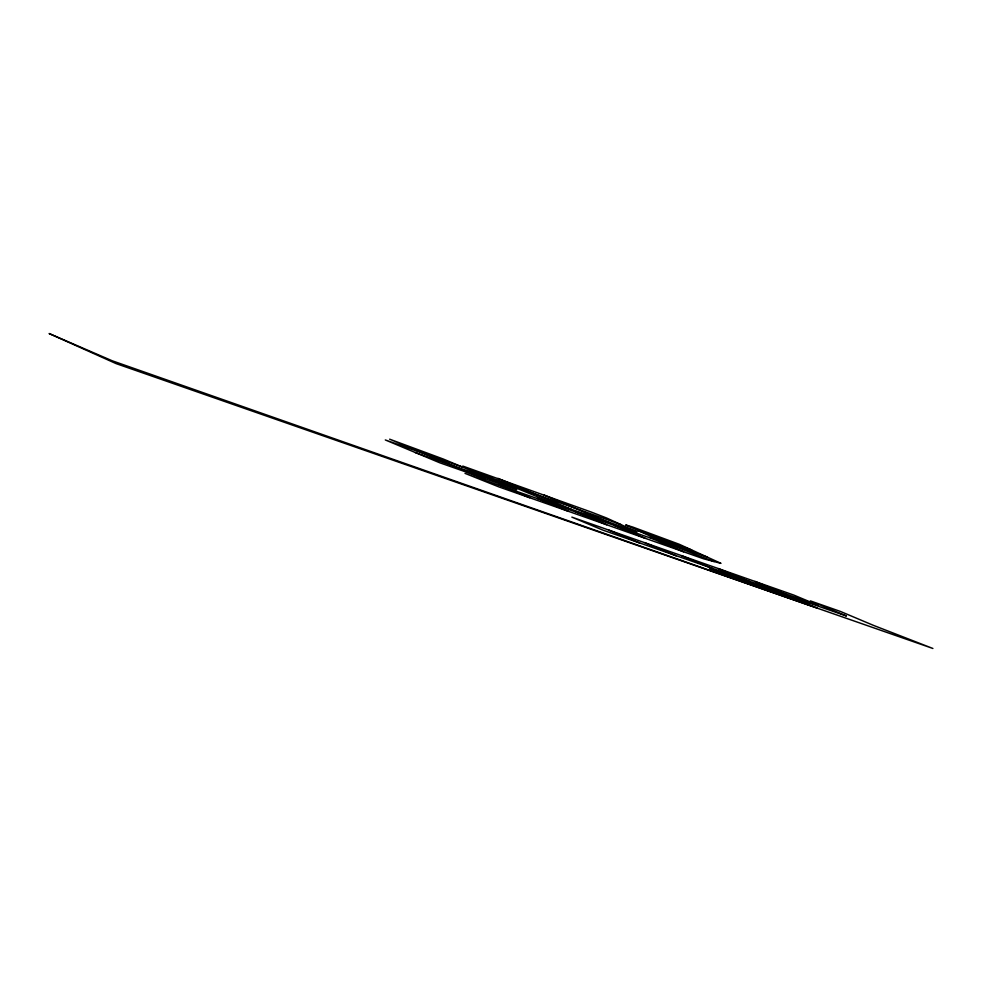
<?xml version="1.0" encoding="UTF-8"?>
<svg xmlns="http://www.w3.org/2000/svg" width="982" height="982" viewBox="0 0 982 982"><rect width="100%" height="100%" fill="white"/><g stroke="black" fill="none" stroke-linecap="round" stroke-linejoin="round"><path stroke-width="1.47" d="M714.135 561.569L703.701 558.832L498.942 486.925L465.002 473.361L647.273 536.933L658.713 540.002L625.694 524.916L632.629 527.015L679.311 544.298L720.972 563.361L714.135 561.569L655.657 539.179M462.141 466.941L385.3 439.948L439.629 462.731L516.716 489.797L443.324 459.048L389.645 439.187L485.034 479.142M415.128 452.481L492.485 479.646M496.818 480.333L621.066 524.621M638.128 530.599L691.635 549.945M653.938 537.829L707.396 557.138M754.962 581.442L786.005 594.441M649.74 537.596L683.582 551.774M718.407 568.59L749.45 581.602M614.327 525.358L645.174 538.283M681.717 555.714L712.772 568.725M575.759 511.806L606.643 524.744M645.137 542.862L676.168 555.861M537.24 498.279L568.161 511.229M608.607 530.022L639.724 543.058M498.696 484.74L529.666 497.714M498.034 478.369L572.125 509.732M544.261 495.075L610.104 523.075M846.239 615.923L709.507 568.357L793.309 597.989L817.392 608.153L112.353 360.836L49.1 333.524L116.06 363.598L932.9 648.476L873.649 625.448L840.359 611.418L810.383 600.898L846.239 615.923M817.945 605.194L602.936 530.133L571.843 517.121L793.849 595.092L817.945 605.194M636.827 531.827L550.19 502.023L462.768 466.069L591.274 512.064L606.667 518.042L636.827 531.827"/></g></svg>
